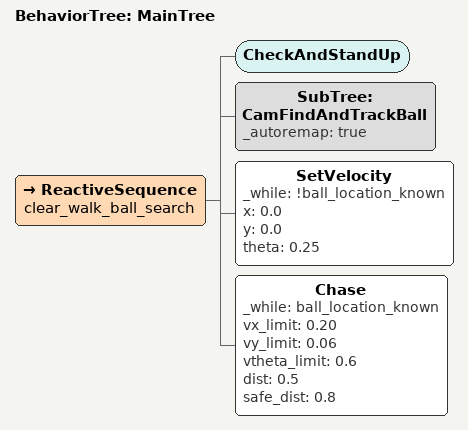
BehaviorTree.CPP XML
<root BTCPP_format="4">
  <include path="./subtrees/subtree_cam_find_and_track_ball.xml" />

  <BehaviorTree ID="MainTree">
    <ReactiveSequence name="clear_walk_ball_search">
      <CheckAndStandUp />
      <SubTree ID="CamFindAndTrackBall" _autoremap="true" />

      <SetVelocity _while="!ball_location_known"
                   x="0.0"
                   y="0.0"
                   theta="0.25" />

      <Chase _while="ball_location_known"
             vx_limit="0.20"
             vy_limit="0.06"
             vtheta_limit="0.6"
             dist="0.5"
             safe_dist="0.8" />
    </ReactiveSequence>
  </BehaviorTree>
</root>
